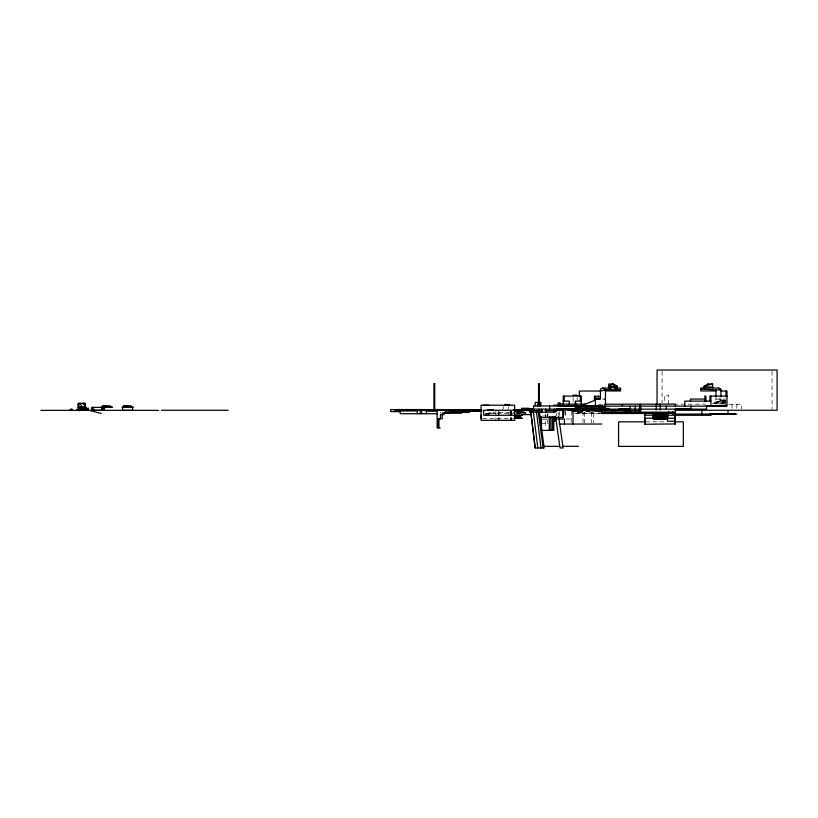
<?xml version="1.0" encoding="UTF-8"?>
<svg xmlns="http://www.w3.org/2000/svg" width="818" height="818" viewBox="0 0 818 818"><rect width="100%" height="100%" fill="white"/><g stroke="black" fill="none" stroke-linecap="round" stroke-linejoin="round"><path stroke-width="0.61" stroke-dasharray="4.09 3.07" d="M502.6 409.961L503.898 406.669M507.958 409.174L508.806 406.883M485.79 414.777L489.522 412.456L491.148 412.569L487.446 415.084M485.82 414.971L489.553 412.65L491.189 412.763M488.346 414.307L491.148 412.569M602.457 399.092L604.471 399.092M715.944 399.092L726.006 399.092M719.963 400.104L726.006 400.104M726.006 400.503L718.961 400.902M726.006 400.902L717.959 401.311M726.006 401.311L716.946 401.71M715.944 401.71L726.006 401.71M726.006 402.108L714.942 402.517M726.006 402.517L713.93 402.916M726.006 402.916L712.928 402.916L726.006 403.325M712.171 403.724L726.006 403.724M598.275 404.225L603.776 404.225M673.96 404.225L705.545 404.123M728.869 404.225L741.292 404.225L741.292 409.051M577.293 411.27L583.306 411.27M577.293 412.272L584.911 412.272M589.502 412.272L593.336 412.272M498.847 412.323L515.35 412.62M515.493 413.274L485.882 413.274L485.882 415.288M576.854 413.274L600.504 413.274M574.737 413.479L600.136 413.479M542.866 415.994L548.091 415.994M482.569 418.305L512.354 418.305M566.23 419.01L571.261 419.01M542.62 419.409L548.612 419.409M645.504 421.832L666.026 421.832M541.444 423.438L548.612 423.438M495.902 413.274L493.234 412.773L495.248 413.08M558.019 412.487L558.367 414.941M772.069 371.29L772.069 409.256M736.865 404.225L736.865 409.153M732.028 404.225L732.028 409.051M720.975 399.092L720.975 403.724M719.963 398.09L719.963 406.137M715.944 396.076L715.944 403.785M668.664 404.225L668.664 395.176L664.645 395.176L664.645 403.386M662.089 371.29L662.089 402.926M593.756 413.479L593.756 422.865M591.997 412.272L591.997 413.274M591.69 412.303L591.69 422.865M584.42 412.303L584.42 422.865M583.019 411.464L583.019 422.783M582.764 411.27L582.764 412.272M581.905 411.27L581.905 412.272M581.23 411.27L581.23 412.272M580.729 411.27L580.729 412.272M580.228 411.27L580.228 412.272M579.809 411.27L579.809 412.272M579.226 411.27L579.328 412.272M578.94 411.27L578.94 412.272M578.663 411.27L578.663 412.272M578.387 411.27L578.387 412.272M578.081 411.27L578.081 412.272M577.907 412.272L577.917 413.274M577.794 412.272L577.794 413.274M577.14 397.436L577.14 400.206M573.121 397.436L573.121 404.225M571.261 411.086L571.261 424.041M565.391 411.086L565.391 416.751M564.901 411.086L564.901 416.751M559.42 411.679L559.42 415.35M556.363 413.356L556.363 415.616M547.958 413.98L547.958 416.393M547.365 414.123L547.365 416.566M547.293 413.755L547.293 416.393M547.293 419.409L547.293 423.438M545.269 414.031L545.269 427.865M514.675 411.515L514.675 414.031M511.26 411.515L511.342 416.546M511.26 417.804L511.26 420.319M511.168 411.515L511.025 416.546L511.015 411.515M511.025 417.804L511.097 420.319M510.902 417.804L511.015 420.319M510.616 411.515L510.524 416.546M510.616 417.804L510.514 420.319M510.258 411.515L510.258 416.546M508.929 413.274L508.929 415.288M498.96 411.515L498.96 416.546M498.96 417.804L498.96 420.319M498.54 411.515L498.561 416.546M498.561 417.804L498.54 420.319M498.336 413.274L498.264 415.288M495.882 411.515L495.882 416.546M495.882 417.804L495.882 420.319M488.908 413.274L488.908 415.288M486.025 413.274L486.015 415.288M440.329 411.822L440.329 413.223"/><path stroke-width="1.23" d="M102.322 410.155L102.322 407.344L102.526 410.36M644.87 421.362L644.881 419.961M644.881 418.233L644.881 419.225M675.044 421.362L675.055 419.961M644.87 422.988L644.881 421.035M653.429 412.701L653.429 419.061L667.519 418.581L667.519 417.753L653.439 417.753L653.429 419.031L667.519 418.673M653.439 417.937L653.439 417.323M653.439 417.108L667.519 416.904L667.539 413.898L653.459 414L653.439 416.976L653.449 416.209L667.529 416.086M667.529 415.82L653.449 415.82L667.529 415.554M653.459 413.765L653.459 413.254M667.519 417.108L653.439 417.487L667.519 417.262L667.519 417.937L653.439 418.008M667.539 413.254L653.449 414.297M675.044 421.035L675.044 423.243M675.055 419.522L675.055 420.115M675.055 419.225L675.055 418.233L644.84 418.233M644.87 423.243L644.87 424.266L675.044 423.918M667.519 417.221L653.439 417.569M653.439 418.847L667.519 418.622M653.449 415.043L667.529 415.104M667.519 416.904L667.529 416.209M653.459 413.939L667.539 414.031M653.449 414.562L667.539 414.113M667.529 414.562L653.449 414.685M667.539 413.847L653.449 414.337M477.252 410.616L481.771 410.759M78.252 405.646L80.133 403.325L83.896 410.36L85.297 407.609M93.814 410.36L93.814 409.337L94.285 410.329L92.802 410.35L93.303 409.358L93.814 410.339M78.252 405.83L78.998 404.521L78.252 403.325L85.297 403.325L85.266 410.36L85.992 407.344L86.238 410.36M82.812 408.335L85.297 404.562L83.988 403.325M621.864 405.104L622.713 405.104M78.068 410.339L77.751 409.838L81.064 410.237M553.674 412.17L557.191 408.652M77.311 409.879L78.64 410.339M704.134 387.211L708.398 384.01L712.672 384.01L712.672 387.783M617.283 387.211L608.745 387.783L613.019 390.043L617.283 387.211L613.019 384.01L608.745 384.01L608.745 390.043M704.134 386.842L708.398 384.01L704.134 386.27L704.134 387.783M529.532 409.153L529.532 412.17L554.686 412.17L559.706 409.153M83.896 410.36L85.297 409.593M613.019 384.01L608.745 386.27L617.283 386.842L613.019 384.01L617.283 386.27L617.283 387.783L613.019 390.043M614.85 388.427L617.283 387.783M704.134 386.27L712.672 384.01M600.443 390.953L605.473 390.043L620.555 390.043M78.252 404.613L78.998 404.521M610.504 389.797L605.473 389.92L602.958 388.029L600.443 389.143L600.443 399.092L595.412 399.092M613.019 389.726L620.555 389.542M92.802 410.339L94.285 410.329L93.784 409.358M732.028 414.082L735.034 414.082M732.028 413.734L735.034 413.724M704.134 387.026L712.672 387.026M609.246 388.029L602.958 388.029L605.473 389.542L605.473 406.137M616.792 388.029L620.555 388.029L620.555 390.953L605.473 390.953M720.975 396.853L720.975 389.143L718.46 388.029L700.852 388.029L700.852 390.953L715.944 390.953M600.494 391.045L579.318 391.045L579.318 396.076M720.975 391.045L727.008 391.045L727.008 406.137L559.706 406.137M573.121 395.176L577.14 395.176M727.008 396.076L709.912 396.076L709.912 401.106M604.471 399.092L605.473 399.092M594.41 400.104L595.412 400.104M563.234 401.106L569.267 401.106L569.267 404.879M581.332 401.106L575.299 401.106L575.299 404.879M710.914 401.106L684.768 401.106L684.768 406.137M559.706 404.123L585.361 404.123L594.41 400.503L594.41 396.076L595.412 396.076L595.412 406.137M604.512 404.225L675.371 404.123L675.371 406.137M553.408 405.227L558.224 405.227M581.332 405.329L582.344 405.329L582.344 406.137M726.006 405.329L706.895 405.738M599.185 405.738L580.33 406.137M726.006 405.738L705.883 406.137M575.504 407.241L605.668 407.241M78.272 407.845L86.268 407.845M528.602 408.55L530.606 408.55L530.606 409.153M78.231 408.765L79.203 408.765M530.606 408.857L533.51 409.153M618.94 408.857L630.729 408.857M675.259 408.857L691.578 408.857M78.988 408.98L79.96 408.98M556.363 408.949L601.854 408.949L601.854 409.961M434.675 409.552L447.743 409.603M85.726 409.736L86.8 409.736M481.669 409.624L390.667 409.603L390.667 411.618L400.237 411.618M513.786 409.613L529.635 409.603M71.79 409.838L70.522 410.339M77.056 409.879L79.049 409.89L77.056 409.93L77.546 410.339M85.655 409.838L86.872 409.337L85.655 409.337L85.583 410.339L86.698 410.237M433.571 409.91L456.669 409.91M518.909 409.808L529.45 409.808M70.992 409.961L72.086 409.961M438.632 410.063L434.951 410.258M554.369 409.961L630.279 409.961M69.755 410.207L69.264 410.309M70.256 410.155L71.708 410.237M400.718 410.207L444.511 410.104L444.511 409.552M522.088 410.104L529.45 410.104M40.9 410.36L158.528 410.36M394.481 410.258L476.444 410.411M530.228 410.258L483.724 410.258L483.724 415.288L522.549 415.288M553.817 410.258L563.244 410.258L563.244 417.497L539.481 417.497M589.4 410.258L586.25 410.258L586.25 411.474L589.4 411.474L589.267 410.258M599.328 410.258L630.392 410.258M675.126 410.258L777.1 410.258L777.1 370.033L657.058 370.033L657.058 404.194M78.978 410.575L79.98 410.575M481.771 410.462L465.309 410.462L465.309 411.362M526.138 410.513L529.45 410.513M529.532 410.667L542.109 410.667M545.125 410.667L554.686 410.667M640.177 410.667L604.972 410.667L604.972 412.17L675.371 412.17L675.371 409.153M395.196 410.912L417.323 410.912M457.201 411.065L481.485 411.065M426.382 411.219L437.446 411.219M481.301 411.219L476.444 411.219L476.444 409.603M452.231 411.362L473.264 411.362M516.536 411.362L520.084 411.362M599.328 411.474L602.467 411.474L602.467 410.258M457.201 411.873L445.933 411.873L445.933 412.875M516.536 411.873L524.031 411.873L524.031 412.875M449.082 412.425L469.501 412.425L469.399 409.736M449.338 412.875L442.426 412.875L442.426 414.583M517.896 412.875L525.585 412.875L525.585 414.583M644.84 412.906L675.024 412.906M444.082 413.223L461.587 413.223L461.587 409.603M516.322 413.274L520.125 413.274M601.588 413.274L675.003 413.202M601.302 413.479L668.664 413.479L668.664 411.331M437.446 413.734L400.237 413.734L400.237 409.552M709.881 413.877L716.323 413.877M717.325 413.877L730.167 413.877M673.96 414.082L736.865 414.082M444.154 414.583L440.421 414.583L440.421 418.806M521.475 414.583L531.649 414.583M653.449 414.798L667.529 414.798M653.449 414.93L667.529 414.93M644.85 415.217L711.108 415.288L711.108 414.082M653.449 415.442L667.529 415.391M653.449 415.994L667.529 415.881M653.439 416.331L667.529 416.331M653.439 416.464L667.519 416.464M653.439 416.72L667.519 416.618M653.439 416.812L667.519 416.812M653.439 417.855L667.519 417.855M513.98 418.305L522.549 418.305M653.439 418.356L667.519 418.356M653.429 418.438L667.519 418.448L667.508 419.061M554.369 419.01L556.986 419.01M558.162 419.01L564.451 419.01L564.451 424.041M553.817 421.321L554.819 421.321L554.819 416.403M675.055 421.25L667.508 421.25L667.508 412.701M645.504 421.832L618.582 421.832L618.582 446.393L683.327 446.393L683.327 421.832L674.87 421.832M559.093 424.041L601.854 424.041M440.217 427.865L437.149 427.865L437.149 410.258M540.739 430.38L553.817 430.38L553.817 416.403M543.479 446.331L559.716 446.331M562.222 446.331L578.459 446.331M78.252 407.701A5.532 2.904 -8.2 0 1 79.796 406.648L86.268 407.712L84.765 406.638L79.786 406.638A6.196 3.252 -8.2 0 0 78.262 407.701L86.268 407.712A5.061 2.679 8.2 0 0 85.767 407.262M161.494 410.247L228.15 410.268M601.281 406.137L533.561 405.933L533.561 409.153M700.852 389.143L720.975 390.135L718.46 388.029M574.798 409.153L604.972 412.17M81.043 410.36L78.252 410.36L78.252 403.325M613.623 385.298L617.283 386.27M89.469 410.36L101.176 413.499M626.322 412.599L628.572 413.294M624.819 412.599L627.069 413.294M623.306 412.599L625.555 413.294M560.719 406.137L560.095 405.933L560.095 402.916L558.08 402.916L558.08 405.933M82.148 403.325L85.297 404.562M82.915 403.325L85.297 405.35L84.735 403.325M541.608 409.153L542.109 412.17M558.541 416.157L563.111 447.967L560.013 447.967L555.514 416.157M543.172 447.967L538.479 413.274L539.481 413.274L544.205 447.967L535.125 447.967L530.688 411.27M536.393 411.27L541.025 447.967M533.295 411.27L537.835 447.967M530.759 411.27L535.217 447.967M728.01 410.391L728.01 414.082M726.006 391.045L726.006 396.802M726.006 404.93L726.006 406.137M715.944 390.043L715.944 396.771M710.914 396.076L710.914 406.137M706.558 406.137L706.558 409.153L521.557 409.153L521.557 408.254L528.602 408.254L528.602 409.153M705.883 401.106L705.883 396.076L704.881 396.076L704.881 401.106M705.545 401.607L705.545 399.092L690.464 399.092L690.464 401.607M701.854 410.391L701.854 415.288M690.873 406.137L690.873 409.153M675.024 424.266L675.055 412.701L644.85 412.701L644.85 424.266M674.656 412.701L674.656 424.266M672.693 411.536L672.693 414.082M666.322 406.137L666.322 409.153M660.29 404.123L660.29 409.91M656.261 404.123L656.261 409.91M640.76 410.912L640.76 405.892L639.512 405.892L639.512 410.912M640.177 404.123L640.177 412.17M639.165 409.153L639.165 411.168M636.169 412.272L636.169 413.274M635.146 406.137L635.146 411.168M631.496 412.272L631.496 413.274M630.116 406.137L630.116 411.168M628.623 410.258L628.623 411.474M628.5 410.258L628.5 411.474M627.222 412.272L627.222 413.274M625.606 410.258L625.606 411.474M625.484 410.258L625.484 411.474M624.083 412.272L624.083 413.479M615.545 410.258L615.545 411.474M615.422 410.258L615.422 411.474M612.529 410.258L612.529 411.474M612.406 410.258L612.406 411.474M608.991 408.151L608.991 409.153M606.976 408.151L606.976 409.153M604.972 406.137L604.972 409.153M602.835 406.137L602.835 409.153M602.345 410.258L602.345 411.474M602.13 406.137L602.13 409.153M601.629 407.241L601.629 409.153M600.637 408.949L600.637 409.961M599.451 410.258L599.451 411.474M598.94 399.092L598.94 396.076L596.925 396.076L596.925 399.092M598.94 406.137L598.94 409.153M598.735 408.949L598.735 409.961M596.353 408.949L596.353 409.961M593.827 408.949L593.827 409.961M592.109 405.431L592.109 407.845M591.281 408.949L591.281 409.961M588.796 408.949L588.796 409.961M587.334 405.329L587.334 407.845M586.762 408.949L586.762 409.961M586.383 410.258L586.383 411.474M586.077 405.431L586.077 407.845M584.85 404.123L584.85 406.137M584.952 408.949L584.952 409.961M583.346 404.93L583.346 406.137M583.346 408.949L583.346 409.961M582.079 408.949L582.079 409.961M581.332 406.137L581.332 396.076L563.234 396.076L563.234 404.879M580.586 408.949L580.586 409.961M580.33 396.076L580.33 401.106M579.829 406.137L579.829 409.153M579.328 408.949L579.328 409.961M578.132 408.949L578.132 409.961M577.815 408.151L577.815 409.153M577.171 408.949L577.171 409.961M576.516 408.949L576.516 409.961M576.199 410.258L576.199 411.474M575.8 402.916L575.8 409.153M575.719 408.949L575.719 409.961M575.177 408.949L575.177 409.961M574.696 408.949L574.696 409.961M574.563 408.151L574.563 409.153M574.134 408.949L574.134 409.961M573.582 408.949L573.582 409.961M573.306 410.258L573.306 411.474M573.029 408.949L573.029 424.041M572.59 408.949L572.59 409.961M572.16 408.949L572.16 409.961M571.639 408.949L571.639 409.961M570.995 408.949L570.995 409.961M570.443 408.949L570.443 409.961M570.095 408.949L570.095 409.961M569.573 408.949L569.573 409.961M569.154 408.949L569.154 409.961M568.868 408.949L568.868 409.961M568.367 408.949L568.367 409.961M567.866 408.949L567.866 409.961M564.451 408.949L564.451 409.961M564.236 396.076L564.236 401.106M563.121 410.258L563.121 417.497M554.982 416.751L554.982 419.01M554.686 409.153L554.686 412.17M552.815 416.546L552.815 430.38M551.935 416.546L551.935 430.38M550.177 416.546L550.177 430.38M549.655 405.933L549.655 409.153M549.287 416.546L549.287 430.38M545.626 409.153L545.626 412.17M541.496 416.546L541.496 430.38M540.882 405.728L540.882 402.384L535.228 402.384L535.228 405.728M540.555 416.546L540.555 425.35M540.166 406.495L540.166 403.98L537.518 403.98L537.518 406.495M539.481 411.464L539.614 419.061M539.338 405.022L539.338 383.622L538.53 383.622L538.53 405.022M539.093 409.153L539.093 411.168M521.383 417.303L521.383 418.305M520.902 410.258L520.902 411.873M520.217 410.258L520.084 411.873M520.084 415.288L520.084 418.305M519.89 410.36L519.89 411.362M519.686 415.288L519.686 418.305M519.205 415.288L519.205 418.305M519.021 410.258L519.021 411.362M518.806 415.288L518.806 418.305M518.234 410.258L518.234 411.362M518.213 415.288L518.213 418.305M517.947 410.36L517.947 411.362M517.814 415.288L517.814 418.305M517.62 410.36L517.62 411.362M517.436 415.288L517.436 418.305M517.058 410.36L517.058 411.362M516.966 415.288L516.966 418.305M516.72 410.36L516.72 411.362M516.332 410.36L516.332 411.362M516.393 415.288L516.352 418.305M516.005 415.288L516.005 418.305M515.769 410.36L515.769 411.362M515.626 415.288L515.626 418.305M515.35 410.36L515.35 411.362M515.156 415.288L515.156 418.305M514.859 410.36L514.859 411.362M514.89 415.288L514.89 418.305M514.675 411.515L514.675 405.227L481.025 405.227L481.025 420.319L514.675 420.319L514.675 415.288M514.43 410.36L514.43 411.362M514.461 415.288L514.461 418.305M488.939 405.227L483.254 405.227M481.096 410.462L481.137 411.065M480.769 410.462L480.831 411.065M480.616 410.462L480.616 411.065M480.503 410.462L480.411 411.065M480.125 410.462L480.002 411.065M478.786 410.462L478.765 411.065M478.193 410.462L478.223 411.065M477.732 410.462L477.732 411.065M476.986 410.462L476.986 411.065M476.352 410.462L476.352 411.065M476.117 410.462L476.117 411.065M475.749 410.462L475.882 411.065M475.544 410.462L475.544 411.065M475.309 410.462L475.309 411.065M475.135 410.462L475.135 411.065M475.002 410.462L475.002 411.065M474.389 410.462L474.389 411.065M473.908 410.462L473.99 411.065M473.203 410.462L473.203 411.065M473.049 410.462L473.049 411.065M472.773 410.462L472.773 411.065M472.651 410.462L472.651 411.065M472.477 410.462L472.477 411.065M472.221 410.462L472.221 411.065M472.139 410.462L472.139 411.065M471.833 410.462L471.833 411.065M471.659 410.462L471.659 411.065M471.536 410.462L471.536 411.065M471.362 410.462L471.362 411.065M471.117 410.462L471.117 411.065M470.953 410.462L470.841 411.065M470.657 410.462L470.657 411.065M470.503 410.462L470.503 411.065M470.166 410.462L470.258 411.065M469.829 410.462L469.839 411.065M469.195 410.462L469.164 411.065M468.755 410.462L468.755 411.065M468.407 410.462L468.407 411.065M467.927 410.462L467.927 411.065M467.354 410.36L467.354 411.065M466.955 410.36L466.955 411.065M466.577 410.36L466.587 411.065M466.26 410.36L466.26 411.065M465.923 410.36L465.871 411.362M465.452 410.36L465.452 411.065M465.033 410.36L465.033 411.065M464.788 410.36L464.788 411.362M464.604 410.36L464.491 411.362M464.287 410.36L464.195 411.362M463.949 410.36L463.949 411.065M463.796 410.36L463.796 411.362M463.54 410.36L463.54 411.065M463.387 410.36L463.387 411.362M463.192 410.36L463.192 411.065M463.1 410.36L463.1 411.362M462.784 410.36L462.763 411.362M462.426 410.36L462.436 411.362M462.047 410.36L462.047 411.362M461.649 410.36L461.649 411.065M461.301 410.258L461.27 411.362M460.994 410.258L460.933 411.362M460.81 410.258L460.841 411.065M460.554 410.258L460.524 411.362M460.258 410.258L460.248 411.362M459.941 410.258L459.921 411.362M459.696 410.258L459.593 411.362M459.307 410.258L459.215 411.065M459.051 409.603L459.051 410.411M458.98 410.258L459.01 411.362M458.786 410.258L458.847 411.065M458.55 410.258L458.571 411.362M458.438 410.36L458.438 411.065M458.06 410.258L458.06 411.362M457.773 410.258L457.681 411.065M457.599 410.258L457.599 411.362M457.282 410.258L457.201 411.362M456.873 410.258L456.873 411.362M456.577 410.258L456.638 411.362M456.188 410.258L456.178 411.362M455.923 410.258L455.851 411.362M455.657 410.258L455.718 411.362M455.524 410.258L455.524 411.362M455.186 410.258L455.186 411.362M454.859 410.258L454.859 411.362M454.491 410.258L454.542 411.362M452.538 409.603L452.538 411.117M452.231 410.258L452.231 411.873M450.289 409.603L450.289 410.81M445.493 409.603L445.493 411.117M442.221 414.583L442.221 418.806L438.151 418.806L438.151 427.865M438.939 418.806L438.939 427.865M438.274 409.603L438.274 410.207M437.446 409.552L437.446 410.104M433.571 409.603L433.571 410.207M426.382 409.603L426.382 413.734M424.961 410.616L424.961 409.562L395.196 409.552L395.196 411.618M424.378 409.562L424.378 410.616M421.689 409.603L421.689 413.734M420.186 409.603L420.186 413.734M417.323 409.552L417.323 413.734M407.834 409.603L407.834 410.708M403.09 409.603L403.09 410.708M400.718 409.552L400.718 410.912M132.915 410.36L122.25 410.36M132.618 407.446L132.618 410.36M122.557 407.344L122.557 410.36M103.927 410.36L103.927 407.548L103.722 410.36M102.322 407.344L102.322 410.36M102.127 407.344L102.127 410.155M93.272 410.339L94.285 410.462L94.285 409.337L92.802 409.337L92.802 410.35M92.516 407.344L92.516 410.155M92.066 410.36L92.066 407.344L102.577 407.344L102.577 410.155L91.861 410.36M86.8 409.337L86.759 410.339M86.585 409.337L86.585 410.339M82.444 410.36L82.444 408.346L81.452 408.346L81.432 410.36M79.234 407.845L79.234 410.36M78.733 407.845L78.733 410.36M72.137 410.36L72.086 409.153L70.931 409.153L70.931 410.36M71.013 409.225L71.013 410.288M111.34 406.669A15.082 4.131 8.2 0 1 112.015 407.272L101.35 407.252A15.072 4.08 -8.2 0 1 103.354 405.83L110.011 405.83L112.015 407.272L101.35 407.252A13.405 3.63 -8.2 0 1 103.354 405.83L112.015 407.272A13.415 3.671 8.2 0 0 111.197 406.546M85.655 407.18A4.54 2.403 8.2 0 1 86.279 407.712M132.24 406.669A15.082 4.131 8.2 0 1 132.915 407.272L122.25 407.252A15.072 4.08 -8.2 0 1 124.254 405.83L130.911 405.83L132.915 407.272L122.25 407.252A13.405 3.63 -8.2 0 1 124.254 405.83L132.915 407.272A13.415 3.671 8.2 0 0 132.097 406.546M86.227 407.988L88.18 410.299L86.227 407.988M434.736 383.622L433.929 383.622L433.929 410.063L434.736 410.063L434.736 383.622M88.099 408.151L87.996 410.36L88.099 408.151M493.499 409.757L487.814 409.961L493.499 409.757M576.322 410.258L573.183 410.258L573.183 411.474L576.322 411.474L576.322 410.258M481.403 415.288L481.301 418.305L481.383 415.288M509.665 404.695L504.757 404.47L509.665 404.695M477.313 411.065L477.313 410.462L477.201 411.065M474.726 411.065L474.726 410.462L474.696 411.065M473.602 411.065L473.602 410.462L473.51 411.065M92.311 410.155L92.311 407.344L92.27 410.155"/></g></svg>
